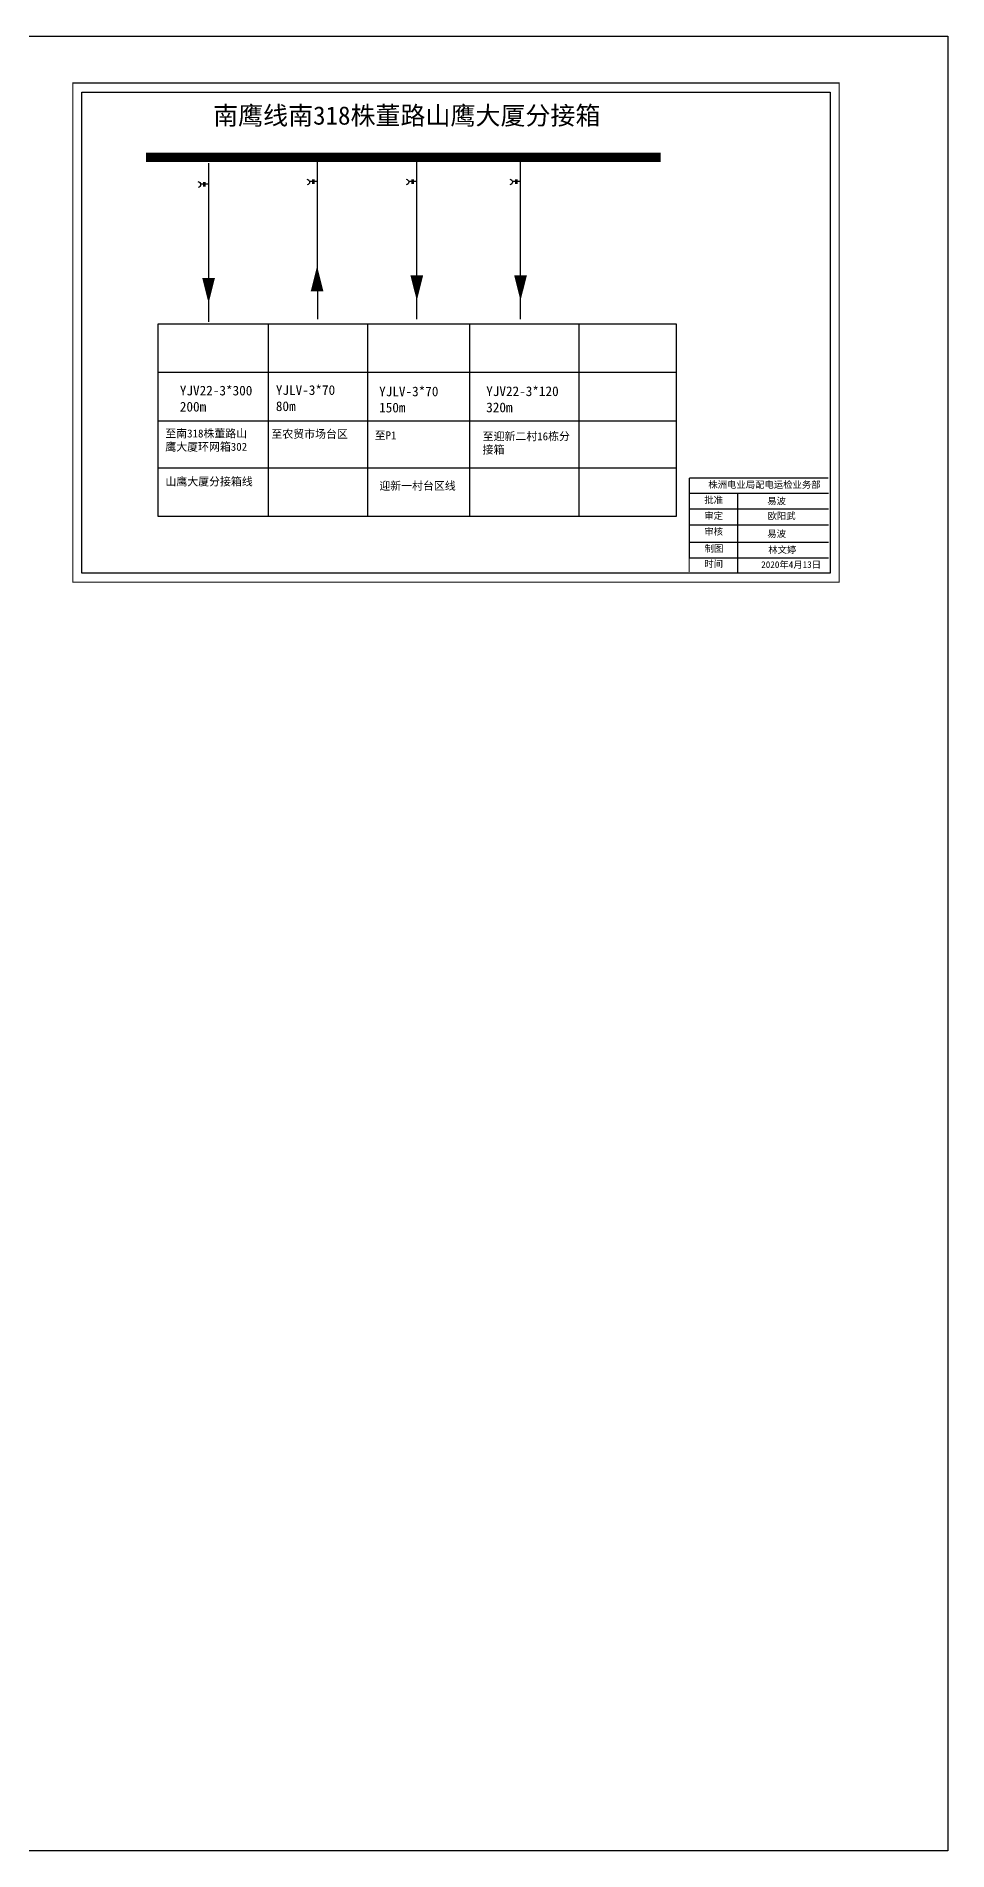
# Model space of a CAD drawing. Extents: x -194 to 226, y -192 to 105.
# Drawn here: x 76.5 to 225.8, y -191.9 to 105.1 of the extents above; entities that cross this region are included whole.
import ezdxf

# ---------------------------------------------------------------- set-up
doc = ezdxf.new("R2010")
doc.units = 0
doc.header["$LTSCALE"] = 0.774411
doc.layers.get('0').update_dxf_attribs({"linetype": 'CONTINUOUS'})
doc.layers.add('1', color=7, linetype='CONTINUOUS')
doc.styles.add('hztxt_txtstyle_2.70_0_0', font='simkai.ttf', dxfattribs={"height": 2.7})
doc.styles.add('SimSun_txtstyle_1.09_0_0', font='', dxfattribs={"height": 1.0944})
doc.styles.add('字体', font='', dxfattribs={"height": 2.5})
doc.styles.get('SimSun_txtstyle_1.09_0_0').set_extended_font_data('SimSun')
doc.styles.get('字体').set_extended_font_data('SimSun')

msp = doc.modelspace()

# ---------------------------------------------------------------- linework, layer by layer
at = {"color": 0}
msp.add_line((-194.22, 105.09), (225.78, 105.09), dxfattribs=at)
for p, q in [((225.78, 105.09), (225.78, -191.91)), ((225.78, -191.91), (-194.22, -191.91))]:
    msp.add_line(p, q)
at = {"linetype": 'Continuous'}
for p, q in [((96.49, 26.48), (96.49, 58)), ((96.49, 58), (181.31, 58)), ((114.53, 57.96), (114.53, 26.44)), ((130.79, 57.96), (130.79, 26.44)), ((147.45, 57.96), (147.45, 26.44)), ((165.37, 57.91), (165.37, 26.6)), ((181.31, 58), (181.31, 26.48)), ((96.49, 50.12), (181.27, 50.12)), ((96.49, 42.12), (181.27, 42.12)), ((96.49, 34.43), (181.27, 34.43)), ((181.31, 26.48), (96.49, 26.48))]:
    msp.add_line(p, q, dxfattribs=at)
at = {"color": 0, "linetype": 'Continuous'}
for p, q in [((183.47, 30.31), (206.23, 30.31)), ((191.37, 30.31), (191.37, 17.38)), ((183.47, 27.71), (206.23, 27.71)), ((183.47, 25.12), (206.23, 25.12)), ((183.47, 22.3), (206.23, 22.3)), ((183.47, 19.7), (206.23, 19.7))]:
    msp.add_line(p, q, dxfattribs=at)
at = {"color": 0, "linetype": 'Continuous', "const_width": 0.182}
msp.add_lwpolyline([(82.53, 97.44), (208.02, 97.44), (208.02, 15.73), (82.53, 15.73)], close=True, dxfattribs=at)
at = {"color": 0, "linetype": 'Continuous'}
msp.add_lwpolyline([(84.01, 95.96), (206.54, 95.96), (206.54, 17.21), (84.01, 17.21)], close=True, dxfattribs=at)
at = {"color": 0, "linetype": 'Continuous', "const_width": 0.182}
for points in [[(183.47, 32.79), (183.46, 17.42)], [(183.47, 32.79), (206.23, 32.79)]]:
    msp.add_lwpolyline(points, dxfattribs=at)
at = {"layer": '1'}
for p, q in [((104.72, 84.34), (104.72, 64.6)), ((122.56, 84.75), (122.56, 65.01)), ((138.8, 84.75), (138.8, 65.01)), ((155.78, 84.75), (155.78, 65.01)), ((104.73, 63.06), (104.73, 58.36)), ((122.57, 63.48), (122.57, 58.78)), ((138.81, 63.48), (138.81, 58.78)), ((155.79, 63.48), (155.79, 58.78))]:
    msp.add_line(p, q, dxfattribs=at)
at = {"layer": '1', "const_width": 1.56}
msp.add_lwpolyline([(94.49, 85.27), (178.75, 85.27)], dxfattribs=at)
at = {"layer": '1'}
for points, format in [([(103.02, 81.29, -0.877934), (103.04, 80.34)], "xyb"), ([(120.86, 81.7, -0.877934), (120.88, 80.75)], "xyb"), ([(137.1, 81.7, -0.877934), (137.12, 80.75)], "xyb"), ([(154.08, 81.7, -0.877934), (154.1, 80.75)], "xyb"), ([(122.52, 63.35, 2.08, 0, 0), (122.52, 67.48, 0, 0, 0)], "xyseb"), ([(104.76, 65.52, 2.08, 0, 0), (104.76, 61.39, 0, 0, 0)], "xyseb"), ([(138.85, 65.93, 2.08, 0, 0), (138.85, 61.81, 0, 0, 0)], "xyseb"), ([(155.83, 65.93, 2.08, 0, 0), (155.83, 61.81, 0, 0, 0)], "xyseb")]:
    msp.add_lwpolyline(points, format=format, dxfattribs=at)
for points in [[(103.93, 80.88), (103.44, 80.88)], [(103.93, 81.21), (103.93, 80.5)], [(104.15, 81.21), (104.15, 80.5)], [(104.72, 80.88), (104.15, 80.88)], [(121.78, 81.3), (121.28, 81.3)], [(121.78, 81.62), (121.78, 80.91)], [(122, 81.62), (122, 80.91)], [(122.56, 81.3), (122, 81.3)], [(138.01, 81.3), (137.52, 81.3)], [(138.01, 81.62), (138.01, 80.91)], [(138.23, 81.62), (138.23, 80.91)], [(138.8, 81.3), (138.23, 81.3)], [(155, 81.3), (154.5, 81.3)], [(155, 81.62), (155, 80.91)], [(155.21, 81.62), (155.21, 80.91)], [(155.78, 81.3), (155.21, 81.3)]]:
    msp.add_lwpolyline(points, dxfattribs=at)

# ---------------------------------------------------------------- texts
at = {"color": 0, "linetype": 'Continuous', "attachment_point": 1}
for s, insert, char_height, width, style in [('南鹰线南318株董路山鹰大厦分接箱', (105.5, 93.62), 3, 85.7498, '字体'), ('YJV22-3*300\\P200m', (100.05, 47.89), 1.5865, 25.5759, 'hztxt_txtstyle_2.70_0_0'), ('YJLV-3*70 \\P80m', (115.77, 47.97), 1.586, 25.5759, 'hztxt_txtstyle_2.70_0_0'), ('YJLV-3*70 \\P150m', (132.68, 47.75), 1.586, 25.5759, 'hztxt_txtstyle_2.70_0_0'), ('YJV22-3*120\\P320m', (150.21, 47.78), 1.5865, 25.5759, 'hztxt_txtstyle_2.70_0_0'), ('{\\fKaiTi_GB2312|b0|i0|c134|p49;批准}', (185.92, 29.74), 1.0944, 8.5588, '字体'), ('株洲电业局配电运检业务部', (186.58, 32.24), 1.0944, 29.9201, '字体'), ('\\f\uffbfﾬￌﾣﾤ_GB2312|b0|i0|c134|p49;审定', (185.92, 27.15), 1.0944, 8.5588, '字体'), ('欧阳武', (196.28, 27.13), 1.094, 8.5588, '字体'), ('\\f\uffbfﾬￌﾣﾤ_GB2312|b0|i0|c134|p49;审核', (185.92, 24.57), 1.0944, 8.5588, '字体'), ('易波', (196.23, 24.19), 1.094, 8.5588, '字体'), ('\\f\uffbfﾬￌﾣﾤ_GB2312|b0|i0|c134|p49;制图', (185.98, 21.79), 1.0944, 8.5588, '字体'), ('\\f\uffbfﾬￌﾣﾤ_GB2312|b0|i0|c134|p49;时间', (185.92, 19.28), 1.0944, 8.5588, '字体')]:
    msp.add_mtext(s, dxfattribs=dict(at, insert=insert, char_height=char_height, width=width, style=style))
at = {"linetype": 'Continuous', "width": 14.4273, "attachment_point": 1, "style": '字体'}
for s, insert, char_height in [('至南318株董路山鹰大厦环网箱302', (97.67, 40.73), 1.3101), ('至农贸市场台区', (115.04, 40.64), 1.31), ('至P1', (131.95, 40.42), 1.31), ('至迎新二村16栋分接箱', (149.63, 40.26), 1.3101), ('山鹰大厦分接箱线', (97.69, 32.86), 1.31), ('迎新一村台区线', (132.71, 32.15), 1.31)]:
    msp.add_mtext(s, dxfattribs=dict(at, insert=insert, char_height=char_height))
at = {"color": 7, "linetype": 'Continuous', "char_height": 1.094, "attachment_point": 1, "style": 'SimSun_txtstyle_1.09_0_0'}
for s, insert, width in [('易波', (196.23, 29.56), 8.5588), ('林文婷', (196.39, 21.56), 8.5588), ('2020年4月13日', (195.24, 19.15), 16.0081)]:
    msp.add_mtext(s, dxfattribs=dict(at, insert=insert, width=width))

doc.saveas('drawing.dxf')
